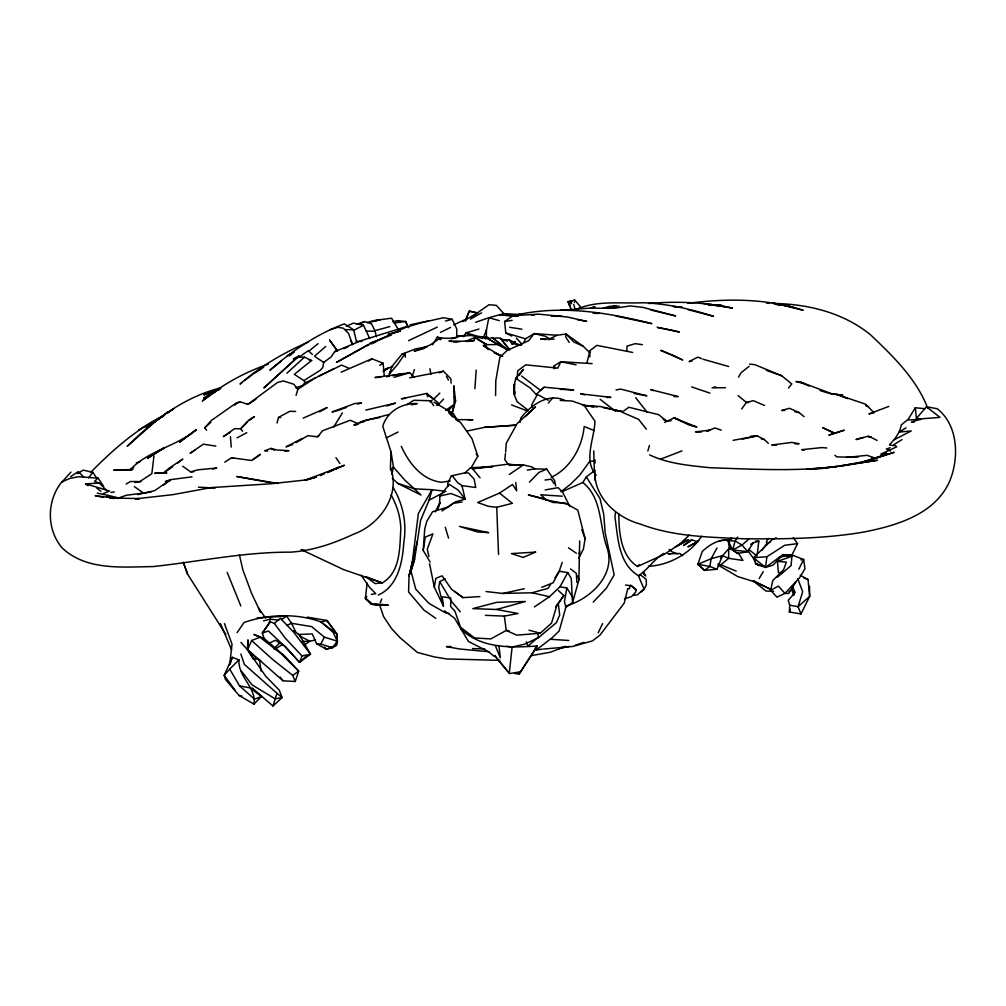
<?xml version="1.0" encoding="UTF-8"?>
<svg xmlns="http://www.w3.org/2000/svg" width="1006" height="1006" viewBox="0 0 1006 1006"><rect width="100%" height="100%" fill="white"/><g stroke="black" fill="none" stroke-linecap="round" stroke-linejoin="round"><path stroke-width="1.5" d="M589.856 357.004L589.868 350.717L596.872 345.36L632.648 352.44M733.173 549.138L728.721 548.811L728.646 558.343L720.774 564.819L717.869 564.039M534.4 606.92L549.49 596.709L559.965 586.775L566.856 588.02L564.441 601.588L565.85 607.247L572.502 602.883L578.89 579.984L579.682 540.964M495.581 395.61L495.782 380.758L499.881 357.205L507.25 350.402L528.653 340.72L534.098 333.59L557.01 335.262L566.038 334.03L583.342 346.391L589.591 352.49M450.839 599.413L450.587 606.429L454.913 611.17L460.534 627.216L474.53 637.942L490.815 638.911L506.257 630.435L509.061 630.712M390.378 468.368L391.02 451.883L382.758 426.318C387.247 411.328 402.098 402.828 417.239 403.582L411.529 404.852M442.816 509.464L448.336 506.961L455.29 501.893L465.149 499.139L458.158 490.073L449.229 484.351L439.924 496.008L439.597 503.05L437.685 508.734M809.528 586.347L809.679 596.395L800.952 613.962L789.396 611.988L789.71 605.197L788.251 600.255L795.168 592.421L792.187 586.221M572.502 602.883L571.27 578.337L567.749 572.615L559.21 571.245L554.922 577.821M307.308 617.106L326.925 620.488L337.035 634.245L336.457 645.299L332.533 647.701L326.296 649.222L316.626 643.79L312.262 633.893L298.455 634.509M626.738 350.754L627.04 346.114L635.302 343.65L642.432 344.668M505.628 452.122L506.232 443.319L517.134 423.576L535.519 406.852L525.421 416.509M517.197 378.218L517.7 370.799L525.811 364.826L557.802 368.133L560.782 361.732L592.106 363.606M474.895 388.681L476.19 370.158M430.115 561.989L423.212 550.42L424.721 529.03L426.758 521.385L432.567 511.74L448.336 506.961M382.934 604.48L371.227 604.266L388.19 605.222L371.227 604.266L365.392 598.193L367.127 583.14M229.67 664.853L232.046 644.192L224.439 623.582M596.256 475.285C582.914 459.981 594.546 438.842 594.923 421.124L584.574 406.097M558.368 590.585L563.863 595.489L558.242 603.311L559.701 614.968L556.419 622.651L538.487 637.653L524.579 644.18L512.092 647.072L509.275 673.58L520.63 671.794L537.317 646.003C510.947 647.763 481.635 648.707 461 629.152M778.921 557.261L786.327 555.853L791.885 556.28L791.118 565.598L777.387 577.192M486.3 338.708L486.476 329.716L488.853 317.707L503.805 313.633L520.831 314.564M553.866 368.749L554.168 365.857L560.782 361.732L576.073 364.826M505.465 453.631L504.798 459.641L508.043 464.093M757.254 554.52L758.801 541.19L755.707 541.014M153.956 455.856L151.843 473.688L139.796 481.597L130.516 481.509L126.165 483.987M615.483 512.255L614.93 516.845C618.011 537.72 618.225 563.41 638.42 575.721L644.205 589.428L641.174 591.968M253.94 704.112C256.618 687.261 237.969 677.466 238.925 659.873L232.285 657.308L224.2 675.315L225.432 679.39L239.026 695.435L253.94 704.112L261.434 696.492L252.456 688.368L239.541 685.891L229.708 669.116L238.925 659.873M776.28 537.795L772.243 539.543L753.494 557.752L755.72 563.989L765.516 567.409L766.912 556.72L784.755 545.252L797.557 543.642L793.269 537.581M448.789 613.396L445.746 612.943L428.896 603.361L415.755 589.164L411.014 571.257L414.573 559.512L420.583 520.416L429.097 500.133L432.052 489.708L445.922 491.33M423.212 550.42L425.286 537.091L432.894 533.897L427.273 549.251L428.946 556.595M445.092 578.815L439.697 581.644L438.729 587.667L443.445 606.09L434.303 587.202L429.575 563.775M567.208 504.081L546.421 499.944L528.376 494.877L542.787 498.398L553.124 502.497L565.02 502.95L577.796 510.13L585.115 538.675L583.405 549.138L578.764 558.179M520.052 422.407L520.756 418.144C530.489 405.317 548.547 392.415 564.869 400.501M434.303 587.202L435.9 578.312L442.112 575.834L451.669 589.428L463.012 597.627L479.849 596.596M405.632 326.875L361.456 340.531L334.646 351.698L331.137 356.929L323.693 362.399L322.737 367.517L320.449 370.145L303.887 380.595L294.33 374.345L310.54 361.292M252.456 688.368L272.953 705.998L282.108 697.623L279.19 690.003L265.785 676.334L247.589 649.889L247.941 639.854L247.463 649.549L283.051 680.785L295.236 681.502L298.719 671.153L284.22 655.61L264.062 638.408L262.327 633.051L269.369 623.28L270.199 619.092L278.737 620.262M574.376 302.479L574.678 300.002L568.101 301.725L569.71 306.013M391.862 474.442L393.447 467.061L391.02 451.883M452.474 412.032L454.159 404.362L453.869 385.776L455.555 401.117L452.474 412.032L449.581 412.862M766.912 556.72L753.494 557.752L765.516 567.409L783.008 554.62L791.936 554.96L803.668 559.499L804.963 568.818L799.644 577.645L784.957 593.427L776.946 597.136L770.634 590.321L772.797 580.55L783.649 569.622L786.34 562.065L777.462 561.386L778.405 572.665L782.341 572.691M237.139 632.611L244.056 622.488C268.3 614.05 296.82 613.094 321.103 621.985L326.925 620.488L337.035 634.245L337.4 641.149L336.457 645.299L326.296 649.222L324.485 647.021M519.134 375.225L523.384 369.328L515.751 378.306L514.242 385.499L514.72 394.377L514.632 391.372M417.427 540.888L409.077 575.772L408.574 591.968L423.941 610.089L435.799 618.338M587.064 362.449L589.868 350.717M579.079 553.979L579.733 551.263M627.807 588.648L624.173 603.16L599.991 635.1L592.471 640.885L572.816 646.456L543.454 649.059M277.015 423.01L278.511 417.44L289.703 411.328L295.651 411.441M647.851 451.078L649.423 445.507M296.078 395.358L297.839 389.196L315.067 378.017M566.089 606.543L559.135 631.064L552.055 637.854L536.575 649.7M899.465 431.599L901.414 424.784L907.412 419.955L920.704 419.54M630.636 585.165L636.232 589.893L635.553 592.22L631.504 596.633L624.475 598.746M272.953 705.998L276.977 693.285L244.37 664.4L240.849 654.038M230.324 663.771L232.285 657.308M789.396 611.988L790.263 609.246M414.573 559.512L409.077 575.772L412.271 562.354L418.345 513.513L432.052 489.708L414.799 488.841L397.823 483.446L392.327 478.403M562.228 562.379L559.21 571.245L553.187 582.726L541.756 587.315M728.721 548.811L722.484 555.689L716.989 569.27L704.527 570.389L697.862 564.316L702.289 551.426C709.532 544.85 719.051 538.311 729.363 540.775M401.935 354.213L405.255 353.433L397.144 365.002L389.272 374.157L391.925 366.461L401.935 354.213L415.403 348.931L427.299 346.806M412.095 376.345L414.472 369.554M437.723 509.187L440.163 502.522L435.221 511.891M380.331 602.669L381.739 598.96M465.577 320.839L469.299 311.118L477.863 313.042M485.571 338.846L483.697 336.985L486.476 329.716M467.124 341.512L473.927 340.657L475.159 337.463L486.904 344.656L498.108 344.568L506.307 349.183L509.237 349.132L500.56 338.431L496.662 337.827L493.908 338.544L492.45 337.614C486.929 340.053 480.868 335.136 475.687 338.544L475.159 337.463L465.753 341.298M302.001 655.887L285.402 638.32L274.374 623.443L269.998 621.67L262.327 633.051L268.426 631.014L283.717 645.349L299.511 662.3L302.001 655.887L310.527 654.202L299.474 635.012L293.664 630.712M269.369 623.28L269.998 621.67M644.846 588.07L646.368 584.486L646.242 579.355L640.872 575.181L638.42 575.721C648.04 569.484 653.862 559.349 663.822 553.401M465.2 320.713L469.299 311.118L477.259 312.941L489.004 304.717L496.411 305.371L503.805 313.633M251.613 640.52L272.349 659.207L292.721 675.403L298.719 671.153L281.152 653.762L260.013 637.276L251.613 640.52L247.589 649.889L240.924 642.356M701.547 536.248C690.456 553.539 669.015 565.322 648.417 566.29M766.333 542.234L768.156 538.348M598.193 632.799L602.619 623.544M389.272 374.157L391.07 370.497M524.063 341.914L525.597 338.796L534.098 333.59L545.013 336.193L549.804 338.783L557.01 335.262M451.43 475.851L452.373 475.876L457.554 482.528L461.968 485.634L475.75 487.47L474.14 479.095L468.482 472.971L465.036 472.82L451.43 475.851L447.695 483.396L448.311 485.999M797.557 543.642L791.936 554.96L786.327 555.853M798.802 569.207L803.668 559.499L800.814 559.852M316.626 643.79L320.788 644.129L324.347 637.163L311.621 626.6L291.577 623.305L286.924 625.242M716.976 548.006L711.154 558.695L709.846 566.428L704.527 570.389L697.862 564.316L711.154 558.695L722.484 555.689L728.646 558.343L742.956 560.43L738.417 553.048M559.965 586.775L567.749 572.615M470.745 468.456L477.837 456.146L472.04 438.779L460.735 422.734L449.078 412.8L453.455 413.806L458.208 421.451M759.203 578.525L763.24 571.571M738.505 377.112L741.208 372.61L749.156 366.322M758.801 541.19L753.129 542.762L747.772 551.64L737.524 553.489L729.287 547.49L728.206 540.8L730.507 538.688M333.539 427.299L342.367 412.925M562.517 491.469L582.864 482.49L586.309 476.882L593.125 471.789M908.28 419.213L915.297 407.77L924.866 408.675L926.476 406.726L937.227 408.738C958.617 425.4 959.384 459.05 949.136 482.402C934.184 514.582 896.371 525.597 864.368 531.935C824.43 538.902 783.812 539.065 743.384 538.776C708.689 537.066 673.291 536.688 640.432 524.101C616.59 517.788 593.012 496.599 595.024 470.242M432.567 344.744L437.333 337.161C444.551 338.77 453.618 338.972 460.534 335.841L471.776 335.526L482.629 338.431M894.321 439.697L899.113 432.077L906.029 427.852M795.721 582.311L788.679 593.477L784.957 593.427L778.393 586.096L770.634 590.321M463.54 336.683L466.042 332.848L478.969 329.063M514.808 673.555L519.121 673.97L537.317 646.003L535.205 648.141M550.622 584.398L548.044 588.347L532.036 592.773L502.824 593.452L486.049 591.553M737.712 537.116L735.122 540.951L732.607 550.03L747.772 551.64L742.013 545.063L735.122 540.951L728.206 540.8L732.607 550.03L742.013 545.063L748.728 539.115M563.863 595.489L556.758 605.763L551.527 623.142L540.26 633.239L516.707 635.163L506.257 630.435L504.333 616.1L485.37 615.332M519.121 673.97L520.63 671.794M741.724 408.939L746.377 402.413L753.381 400.69L764.472 405.431M337.035 634.245L321.103 621.985L332.923 632.108L337.4 641.149L332.533 647.701L320.788 644.129M761.907 550.282L767.238 543.089L770.143 542.171M555.551 606.832L557.349 604.493M720.761 557.953L722.484 555.689M436.466 405.204L438.264 402.853L426.896 393.421L401.381 398.791L405.619 398.338M548.974 339.865L549.804 338.783M569.71 305.661L568.101 301.725L572.062 300.844L571.232 301.926L571.609 303.787M88.578 477.875L92.866 472.38L96.84 478.215M572.062 300.844L569.874 303.623L569.622 305.962L571.395 309.609M788.515 388.027L791.772 383.927L781.687 375.754L754.764 364.637L749.596 364.147M377.828 604.719L372.22 604.254L365.392 598.193L366.85 596.483M548.32 403.016L552.734 397.86M919.283 419.162L916.416 418.408L924.866 408.675M196.333 429.688L179.76 442.011L196.333 429.688C176.289 446.513 147.429 450.701 129.849 470.23L113.628 470.23L132.88 469.425L129.849 470.23L133.697 467.601M229.708 669.116L224.2 675.315L235.303 690.632M206.658 430.241L204.683 427.839L211.247 420.533L236.397 402.89L240.195 401.872L247.929 404.349L255.851 399.319M61.932 482.088L70.948 472.091M675.001 547.101L688.192 539.945L690.493 540.901L691.638 539.87L697.674 541.744L698.667 540.788L687.928 546.887L697.674 541.744M437.635 405.531L443.533 399.093M448.211 410.85L454.159 404.362L445.683 410.373M151.114 491.997L126.291 495.292L118.721 497.932L108.283 495.417L106.976 496.813L118.846 498.498M593.226 602.116L606.354 588.284L614.176 574.866L605.147 532.664L603.763 514.343L600.004 498.574L586.309 476.882M783.008 554.62L773.048 565.12L765.516 567.409M529.408 482.138L538.927 472.392L546.723 469.161L554.608 480.667L555.74 486.011M247.589 421.791L240.623 428.858L234.675 428.631L223.332 436.617L230.009 432.505M618.828 513.991C618.929 532.212 620.689 555.815 637.527 566.479L639.426 564.58M273.833 648.769L279.932 642.721M90.628 472.392C112.433 450.374 135.873 429.449 163.777 415.503L146.159 427.676L164.883 414.761M439.836 393.082L433.687 399.068L428.506 395.647L426.896 393.421L427.55 396.729M268.778 643.312L275.38 640.256L285.163 646.292L299.511 662.3L305.987 656.277M689.299 535.154L679.327 544.397L664.3 554.331L637.527 566.479M642.721 590.006L637.439 594.848L633.252 595.351M298.908 356.011L264.088 387.775L298.908 356.011L293.337 358.991L298.581 357.117M286.899 373.201L304.428 357.18L311.923 360.701L309.094 359.897M521.121 345.297L516.958 344.907L514.795 343.675L512.18 344.127L515.261 341.55L512.18 344.127L509.325 340.003L503.729 339.776M465.036 472.82L470.582 467.752L492.877 466.595L472.493 468.746L470.582 467.752M424.733 348.365L414.271 351.207L430.228 344.97L438.943 338.934L440.389 339.588L441.521 338.557M204.683 427.839L210.883 422.243M430.052 402.06L432.203 400.111M390.315 469.877L393.447 467.061L404.789 480.076L421.024 495.027L397.823 483.446M560.267 389.335L573.659 389.951L544.196 387.197L540.587 390.454L521.51 375.98M544.196 387.197L536.588 394L548.169 400.212M383.475 370.887L385.7 368.925M728.206 540.8L731.664 537.77M234.788 405.141L237.001 403.217M314.45 356.3L325.743 346.454M274.374 623.443L280.347 618.262L293.689 632.246L310.527 654.202L299.511 662.3M537.757 637.628L527.785 646.204L526.327 641.778M103.643 486.275L98.135 478.152L94.463 481.296L99.292 483.081L106.674 490.513M308.578 351.383L318.072 343.662M335.551 469.337L337.941 467.425L327.164 472.468M281.403 361.053L269.922 370.195C292.004 350.943 316.714 334.13 344.304 323.882L353.647 329.779L356.589 342.002M471.248 317.72L477.259 312.941L462.71 321.656M335.991 468.959L337.941 467.425M515.613 316.538L518.052 314.614C562.568 304.994 608.328 312.627 651.838 323.643L616.024 316.098M560.996 491.72L570.528 484.226L579.519 475.385L589.856 461.213L594.018 461.163L594.383 470.619M163.664 485.005L170.555 479.648L192.02 476.844M177.295 463.351L182.803 459.088L169.687 467.79L163.714 472.883L154.559 473.336L166.845 472.782L163.714 472.883L172.705 466.784M242.383 382.267L240.032 384.066C260.177 366.41 283.503 352.842 308.012 342.166M244.722 380.469L252.946 374.169M249.878 420.043L254.443 416.547L248.771 420.093L240.623 428.858L242.597 431.222M167.662 412.007L156.106 420.822L127.196 446.324C153.742 420.093 184.563 396.754 221.383 387.687M623.443 411.165L628.825 407.229L658.691 414.711L666.89 421.263L671.153 420.659M252.921 459.817L260.466 454.31L251.437 460.459L231.556 457.768L224.791 462.144M304.064 645.299L309.76 641.237L315.368 639.979M150.246 456.146L163.789 448.06L147.454 458.422L156.534 452.537M691.638 539.87L683.476 545.554L690.493 540.901M296.305 442.514L307.811 435.686L317.733 436.843L322.511 430.769L350.277 420.257L358.564 423.928L356.111 423.991M511.714 336.079L505.804 332.986L504.61 321.543L513.085 315.67L538.575 314.149L567.422 317.003L586.674 321.354L577.57 319.77M167.386 413.026L173.661 408.7L167.486 412.95M750.728 544.422L753.129 542.762M194.862 450.097L190.109 453.354L203.35 444.162L215.862 446.111M442.011 510.935L452.939 503.453L462.131 501.931M509.275 474.505L523.346 464.898L532.023 466.985L534.815 468.884L546.723 469.161M289.162 355.885L291.753 354.15M368.624 360.978L371.918 358.777L383.11 363.229L384.191 375.2M70.659 476.643L78.229 471.638L83.636 476.907M499.479 493.116L512.406 503.327L496.738 507.288L488.287 506.295L477.674 502.522L499.479 493.116L512.507 484.502L516.656 490.84L515.713 482.478M281.466 619.595L286.672 616.175L291.577 623.305L295.613 631.693M383.072 371.252L388.241 367.919L384.078 370.497L391.925 366.461L392.856 366.825M378.269 595.062C397.974 586.221 402.589 562.115 403.758 542.699C407.028 523.661 403.054 503.981 393.082 487.482M406.952 404.676L413.881 400.275L430.581 400.74L433.687 405.795M157.162 452.21L163.789 448.06L160.117 450.26M254.254 373.352L260.793 369.277M379.702 365.354L383.11 363.229M274.726 649.348L282.598 644.456M902.005 439.609L893.844 444.665L896.748 446.79L880.866 454.171L886.361 452.926M77.424 473.637L83.221 470.129L92.866 472.38M551.275 477.347C570.49 468.23 582.21 447.18 584.197 426.456L594.156 430.618M259.875 369.529L263.635 367.316M138.564 430.065L163.777 415.503M294.029 351.987L287.238 355.86L293.84 352.314M360.852 323.605L364.361 321.606L371.503 323.831L375.188 331.213L376.319 336.809M470.456 319.128L481.56 312.853M319.631 411.831L327.139 407.581L303.208 418.131M788.956 591.717L792.087 589.931L791.848 587.454M364.499 347.02L336.444 362.386L366.901 345.284L405.632 327.453L421.187 322.763L443.407 317.745L452.184 319.317L456.774 329.037L456.699 337.601L451.229 338.758M676.774 546.157L688.192 539.945M216.428 391.208L203.665 398.112L215.925 391.108L202.281 401.054C221.898 384.808 244.408 372.346 268.489 364.071M353.433 330.534L363.48 325.215L369.705 338.506M237.064 437.824L246.772 432.668M429.097 500.133L444.627 492.009M302.14 438.465L286.031 446.878L292.645 444.589M316.965 436.629L319.38 435.372M306.189 382.431L341.638 365.09L349.007 368.309M664.576 422.432L674.083 417.867L678.019 419.414M386.342 437.862L398.125 432.027M319.015 376.068L333.502 368.9M440.452 332.42L450.6 327.403M408.537 340.682L437.283 327.113M320.424 475.637L324.46 473.738M453.693 324.863L464.822 319.745M343.826 348.742L347.913 346.881M346.366 326.233L353.307 323.127L363.48 325.215M341.223 372.157L371.918 358.777M327.516 472.594L344.404 465.262L304.629 480.352L316.186 477.083M576.262 309.508C596.923 300.04 620.664 303.787 642.721 302.743C666.877 303.649 690.581 308.943 713.531 316.324L688.003 309.634M365.832 346.29L368.674 345.058M371.516 343.838L375.791 342.002M576.136 309.559L579.129 308.276M238.07 402.777L240.195 401.872M439.433 372.811L443.332 371.201L450.789 378.671L451.153 383.123M219.245 389.322L212.203 392.214L217.812 390.127M103.341 493.556L109.553 491.029L85.56 483.836L87.912 485.684M707.017 431.109L714.926 427.965L721.289 430.128M391.485 334.985L370.271 343.247L381.802 338.921M284.824 451.153L288.948 450.65L277.14 449.984L270.828 448.425L264.704 450.789L267.646 451.065M660.502 459.176L681.993 450.914M888.814 406.424L868.87 413.944L874.126 412.8L865.575 404.186L836.74 394.415L831.597 393.673L799.669 381.777L795.947 381.513L803.92 383.487L799.669 381.777L809.126 386.065M590.623 308.276L595.011 306.641L590.711 308.125M336.595 410.989L346.554 407.367M136.288 462.936L140.123 461.553M859.35 463.15L887.116 453.945M357.143 324.196L364.361 321.606M219.974 389.083L203.853 394.868L219.534 389.36M777.462 561.386L791.885 556.28M707.331 431.121L710.299 430.078L695.486 431.851L701.408 432.064M475.675 322.272L488.853 317.707L499.253 320.625M890.197 447.708L886.286 449.066L890.461 451.028M566.529 605.775C590.849 598.91 616.741 574.049 606.769 547.013C599.236 525.333 602.431 498.372 582.864 482.49M386.757 405.996L395.471 403.092L365.782 410.096M295.789 387.813L302.303 385.663L305.334 382.318L303.887 380.595M334.646 351.698L337.35 350.817L329.641 340.179L337.35 350.817M603.185 308.289L608.768 306.465L616.276 305.673L613.421 306.39M868.304 460.748L894.133 452.298L859.149 463.2M575.369 645.16L583.908 642.419M329.981 329.716L337.79 327.327L343.373 328.22L348.516 333.414L352.578 344.48M212.756 469.161L216.718 467.991L197.679 469.877L190.662 471.902L182.702 466.218M316.362 477.058L306.88 479.837L270.614 483.798L211.31 487.583L172.705 494.675L135.345 498.875L139.457 498.787M393.962 377.325L409.744 372.761L413.956 377.049M712.085 387.838L715.568 386.82M389.863 326.598L375.213 330.609M367.001 322.536L374.069 320.537L391.573 318.198L398.464 329.742M374.282 321.279L380.205 319.606L369.982 322.31M400.325 331.012L388.241 334.42L400.086 331.15M357.495 404.06L361.544 402.928L354.791 403.532L332.018 411.957L335.073 411.316M496.599 609.485L525.371 601.513L496.675 602.33L472.807 608.617L496.599 609.485L518.002 613.497L504.333 616.1M263.559 620.903L270.199 619.092M856.269 439.609L868.442 436.051L877.119 440.414M856.194 439.32L863.274 437.459M392.818 321.782L397.106 320.688L405.644 321.48L408.713 327.705M445.495 321.015L452.184 319.317M389.083 414.51L363.229 421.074L353.81 425.098L356.891 424.784M606.266 308.176L610.554 307.107M137.621 494.625L154.597 490.689L170.555 479.648L165.336 481.547L169.687 481.258M364.386 421.564L359.846 422.633L366.423 420.055L379.74 417.515M439.924 496.008L450.99 493.493L465.149 499.139L461.968 485.634M443.332 371.201L409.58 377.854M746.942 438.138L757.229 435.862L764.308 439.521L768.332 443.319M502.824 593.452L524.227 588.724M256.744 658.616L253.449 659.345L247.463 649.549L256.744 658.616L260.705 660.665M110.924 492.437L114.307 491.972M466.558 431.172L484.477 427.349L515.412 425.186M410.184 324.825L428.543 320.952M742.39 439.094L745.471 438.465M569.295 646.393L558.67 648.568L565.825 646.418L550.194 652.253L532.237 655.459M616.024 389.963L620.564 389.083L646.82 395.823L634.069 393.447M607.699 308.301L619.18 306.076M867.977 460.823L838.954 466.369L877.421 460.283L822.015 468.519L806.913 469.299M371.302 594.471L375.741 593.641L369.718 587.517L361.104 575.218M386.593 376.747L389.435 376.219M392.277 375.691L400.816 374.094M733.123 440.326L757.229 435.862L750.841 436.151M545.177 489.922L558.104 487.671L562.618 492.185L569.886 506.534M627.493 588.875L629.681 588.51L629.58 585.643M536.173 650.102L542.221 649.084M691.889 361.129L689.085 361.594L697.787 357.13L701.786 358.714M527.307 470.129L534.815 468.884M450.198 480.906L441.609 482.289C421.942 480.025 408.952 463.213 401.293 446.35M504.61 321.543L512.117 320.348M607.813 308.44L618.099 306.843M670.901 553.715L667.959 553.79L679.729 553.501L682.621 555.589M135.005 482.44L140.878 481.572M687.576 303.397L690.569 302.969C728.155 298.329 766.886 298.568 803.203 310.263L782.115 304.956L774.419 304.177L789.597 305.849L778.883 304.73M544.95 480.051L551.099 479.183L554.193 483.735M531.633 315.318L534.588 314.916M409.744 372.761L374.986 377.514L380.796 377.225M394.214 323.027L405.644 321.48L407.417 326.284M914.479 421.866L911.524 422.243L920.1 418.936L939.969 417.377L926.476 406.726M719.252 540.763L731.463 539.329M899.113 432.077L911.222 430.945L893.768 439.936L889.455 444.979L893.932 445.671M806.938 469.236L837.432 466.507C795.256 471.688 752.488 469.123 710.11 467.74C689.588 465.501 668.462 463.929 649.587 454.85M648.631 303.535C676.61 300.995 705.017 302.278 732.531 308.088L703.081 303.397M560.38 310.313L588.9 308.188L614.465 308.238L630.46 305.937L642.96 307.396L675.579 315.947L650.605 309.936M868.543 437.069L871.183 436.868M484.477 427.349L515.877 425.173M468.331 420.005L472.921 419.728L455.705 419.615M846.285 457.365L858.319 457.013M286.672 616.175L257.284 617.81M85.56 483.836L99.292 483.081M473.927 340.657L453.065 341.7L457.328 341.763M794.903 443.885L799.129 443.709L791.747 442.414L771.778 445.017L776.443 445.142M465.967 335.476L457.479 335.966M606.744 397.521L610.919 397.37L580.563 393.849L584.725 394.792M515.738 465.124L509.099 465.338L523.346 464.898L515.738 465.124L508.973 464.055L472.493 468.746L480.063 477.8M302.026 641.501L309.76 641.237L299.524 635.842M518.052 314.614L521.171 314.513M450.952 646.481L446.387 646.619L459.843 649.021L488.891 651.737M190.662 471.902L193.68 471.827M499.995 338.444L507.326 341.16M713.581 387.813L725.552 387.7M673.907 396.615L678.321 396.59L650.769 389.636L653.41 390.617M709.192 305.296L721.553 305.321L709.029 304.755M366.272 331.112L375.188 331.213M554.193 339.123L540.624 338.959L546.195 339.563M593.439 313.306L597.929 313.369M551.263 316.148L561.977 316.324M304.428 357.18L299.159 357.092L308.251 350.704L312.388 354.439M784.605 410.511L781.712 410.448L789.458 408.285L799.154 412.573L804.033 416.685M138.903 498.561L114.759 498.083L95.142 495.669L103.505 497.429M345.247 329.603L353.647 329.779M499.844 660.351L446.677 658.955L434.265 656.905L417.314 652.404L399.96 637.628L391.472 628.473L383.626 616.665L379.451 604.493M773.652 591.264L765.994 591.038L753.356 580.99M278.511 417.44L280.699 417.515M766.522 303.221L769.464 303.322M773.891 303.472C808.246 304.026 843.556 312.778 870.58 334.847C892.976 356.199 916.516 378.834 927.771 408.31M472.543 648.543L484.779 648.971M593.326 313.143L599.425 313.382M356.25 341.235L361.971 341.462M674.133 306.667L681.967 307.031L673.052 306.49M560.292 400.438L572.087 401.029L585.92 405.82M518.015 315.959L499.567 315.016L518.304 316.136M562.203 496.184L540.738 494.789L546.421 499.944M198.446 487.168L215.121 488.061M708.061 304.893L716.976 305.384L710.576 304.516L725.829 306.717M459.767 341.562L448.928 340.883L451.631 341.575M115.703 497.744L118.721 497.932M549.968 639.238L568.755 640.482M826.794 447.959L821.739 447.607L801.707 449.682L803.995 450.311M98.135 478.152L78.581 476.743L69.552 478.504L61.643 482.088C46.691 500.975 46.351 529.219 62.045 547.805C86.164 570.855 122.38 566.969 153.05 566.579C198.861 561.637 243.98 551.98 290.332 552.168C312.703 550.785 333.564 543.504 353.722 534.123C379.161 524.956 400.413 496.21 390.906 468.796M748.653 402.601L746.377 402.413L738.09 395.61M109.566 498.033L114.106 498.473M832.93 394.151L842.852 395.169L836.74 394.415L847.794 398.678M588.699 405.971L582.889 405.343L600.255 406.512L622.362 411.655L614.767 410.435M591.603 406.298L597.413 406.927M483.697 336.985L477.8 336.293L466.042 332.848L469.462 335.35M625.569 585.052L631.315 585.744L636.232 589.893M450.889 598.017L442.212 596.784L443.445 606.09M506.659 646.28L512.092 647.072M509.64 327.277L521.913 329.188M590.472 406.55L593.515 407.04M277.92 483.471L236.75 476.517L274.16 483.32M697.862 564.316L709.846 566.428L716.989 569.27M789.71 605.197L798.085 606.693L809.679 596.395L808.044 579.582L800.235 575.181M761.303 438.956L764.308 439.521M794.778 411.718L799.154 412.573M302.001 549.854L305.019 550.458M97.293 493.129L108.283 495.417M603.223 407.568L622.362 411.655M772.03 302.831L794.363 307.635M871.598 457.73L874.315 458.308M239.026 695.435L241.905 696.051M691.638 386.92L709.922 393.095M684.52 539.92L687.588 540.587M532.036 592.773L549.49 596.709M691.009 425.576L696.856 427.047L674.083 417.867L689.55 425.211M755.72 563.989L764.095 566.089M231.556 457.768L233.908 458.359M246.659 404.01L247.929 404.349L277.606 382.406L283.365 380.947L293.777 384.217L297.839 389.196M525.597 338.796L505.804 332.986M529.068 630.184L540.26 633.239M703.131 359.255L728.709 366.524M820.091 390.592L831.509 394M397.106 320.688L399.998 321.555M324.347 637.163L337.4 641.149M875.56 458.233L867.046 455.328L849.102 457.189L836.803 456.887L834.892 455.265M514.393 342.933L520.756 345.159M766.358 370.346L781.687 375.754M511.551 404.902L527.936 411.165M677.39 553.853L672.159 551.854L669.116 549.414M367.215 577.18L382.255 582.914C400.602 572.301 399.709 547.591 400.79 529.055C400.64 517.084 396.905 505.414 391.145 494.977M865.726 405.569L868.492 406.625M264.062 638.408L253.889 634.421L260.013 637.276M803.668 577.846L808.044 579.582M720.774 564.819L736.178 571.081M485.885 336.595L488.25 337.576M494.135 352.553L502.761 356.262M622.991 412.636L638.596 419.351L646.418 429.248M583.342 346.391L573.873 342.002L566.038 334.03L565.624 336.809L569.22 342.43M301.058 549.553L343.687 569.635L382.255 582.914L375.112 583.581L365.844 576.664M509.325 340.003L514.179 342.304M495.015 353.169L501.504 356.262L483.232 345.398L487.621 348.931M663.143 419.439L666.89 421.263M753.582 580.764L770.005 588.988L754.198 581.707L737.738 576.564L718.196 565.133M270.828 448.425L274.387 450.223M478.19 339.902L486.904 344.656M498.108 344.568L487.256 338.28L501.529 346.567M433.963 402.086L453.455 413.806M315.607 357.055L323.693 362.399M515.751 378.306L530.275 387.989L536.89 395.358L531.633 404.953L532.526 407.845M568.503 547.83L576.363 553.3M134.339 486.552L143.594 493.204M729.287 547.49L737.524 553.489M444.564 610.856L454.574 618.225L468.494 641.514L488.451 651.624L494.097 656.314M454.737 591.465L463.012 597.627M96.752 488.136L100.94 491.255M570.54 568.931L576.375 573.395L576.853 582.487M251.249 688.645L261.434 696.492L254.556 699.17L239.541 685.891M528.225 410.322L517.222 401.796L513.752 393.723L514.431 383.864L514.556 388.366M600.142 399.332L615.257 411.089M748.514 549.314L757.078 556.004M437.333 337.161L440.389 339.588M504.924 347.774L492.45 337.614L506.307 349.183M574.678 300.002L580.449 306.78M276.977 693.285L282.108 697.623L275.116 698.805L252.066 684.885L241.012 670.537M365.392 598.193L372.22 604.254M516.317 338.066L521.938 344.19M488.929 349.673L484.515 344.58L486.992 348.466M449.078 412.8L452.713 417M460.283 611.811L451.543 601.5L439.697 581.644M508.093 671.845L494.65 655.572L509.049 673.014M280.108 677.113L283.051 680.785M635.666 397.684L647.198 412.334M500.56 338.431L509.552 350.013M748.25 551.162L755.179 560.744M756.977 563.247L758.788 565.749M265.622 618.086L258.504 607.989L260.466 612.101M476.203 453.719L477.837 456.146M335.941 457.642L339.927 463.527M566.856 588.02L572.766 597.438M183.406 562.631L187.518 574.024L225.834 634.459M794.451 593.766L792.087 589.931L793.784 595.552M643.287 571.949L645.701 575.935M446.425 376.282L448.437 380.117M350.478 340.443L352.44 344.505M260.315 611.761L251.55 593.301L242.861 569.861L239.39 554.734M220.477 623.657L231.619 649.826M292.721 675.403L295.236 681.502M495.493 646.041L500.322 657.836L498.938 645.5M227.167 572.389L240.836 606.002M800.952 613.962L798.085 606.693L802.675 591.717L797.733 578.601M581.757 529.571L585.115 538.675M183.293 562.241L187.518 574.024M261.107 671.103L259.359 659.609M554.168 365.857L555.01 368.397M575.331 309.923L573.709 304.428M445.256 527.257L448.563 538.16M454.31 396.615L455.555 401.117M577.796 575.809L578.89 579.984M537.732 633.252L538.487 637.653M429.939 368.724L430.895 374.421M915.297 407.77L916.416 418.408M230.437 436.679L231.229 447.066M498.536 554.432L496.738 507.288M593.766 450.851L594.018 461.163M405.255 353.433L405.343 357.205M595.036 460.006L595.049 463.125M595.087 474.065L595.099 480.315M535.582 552.093L523.221 557.425L511.463 553.589L535.582 552.093M844.047 430.254L829.045 435.057L844.047 430.254M488.514 532.639L477.485 531.948L459.465 526.389L488.514 532.639M673.869 330.597L657.182 327.352L679.364 332.043L673.869 330.597M834.628 433.284L822.933 427.802L834.628 433.284M674.51 355.961L660.779 350.327L682.609 359.972L674.51 355.961M644.947 575.432L643.475 572.867L644.947 575.432"/></g></svg>
